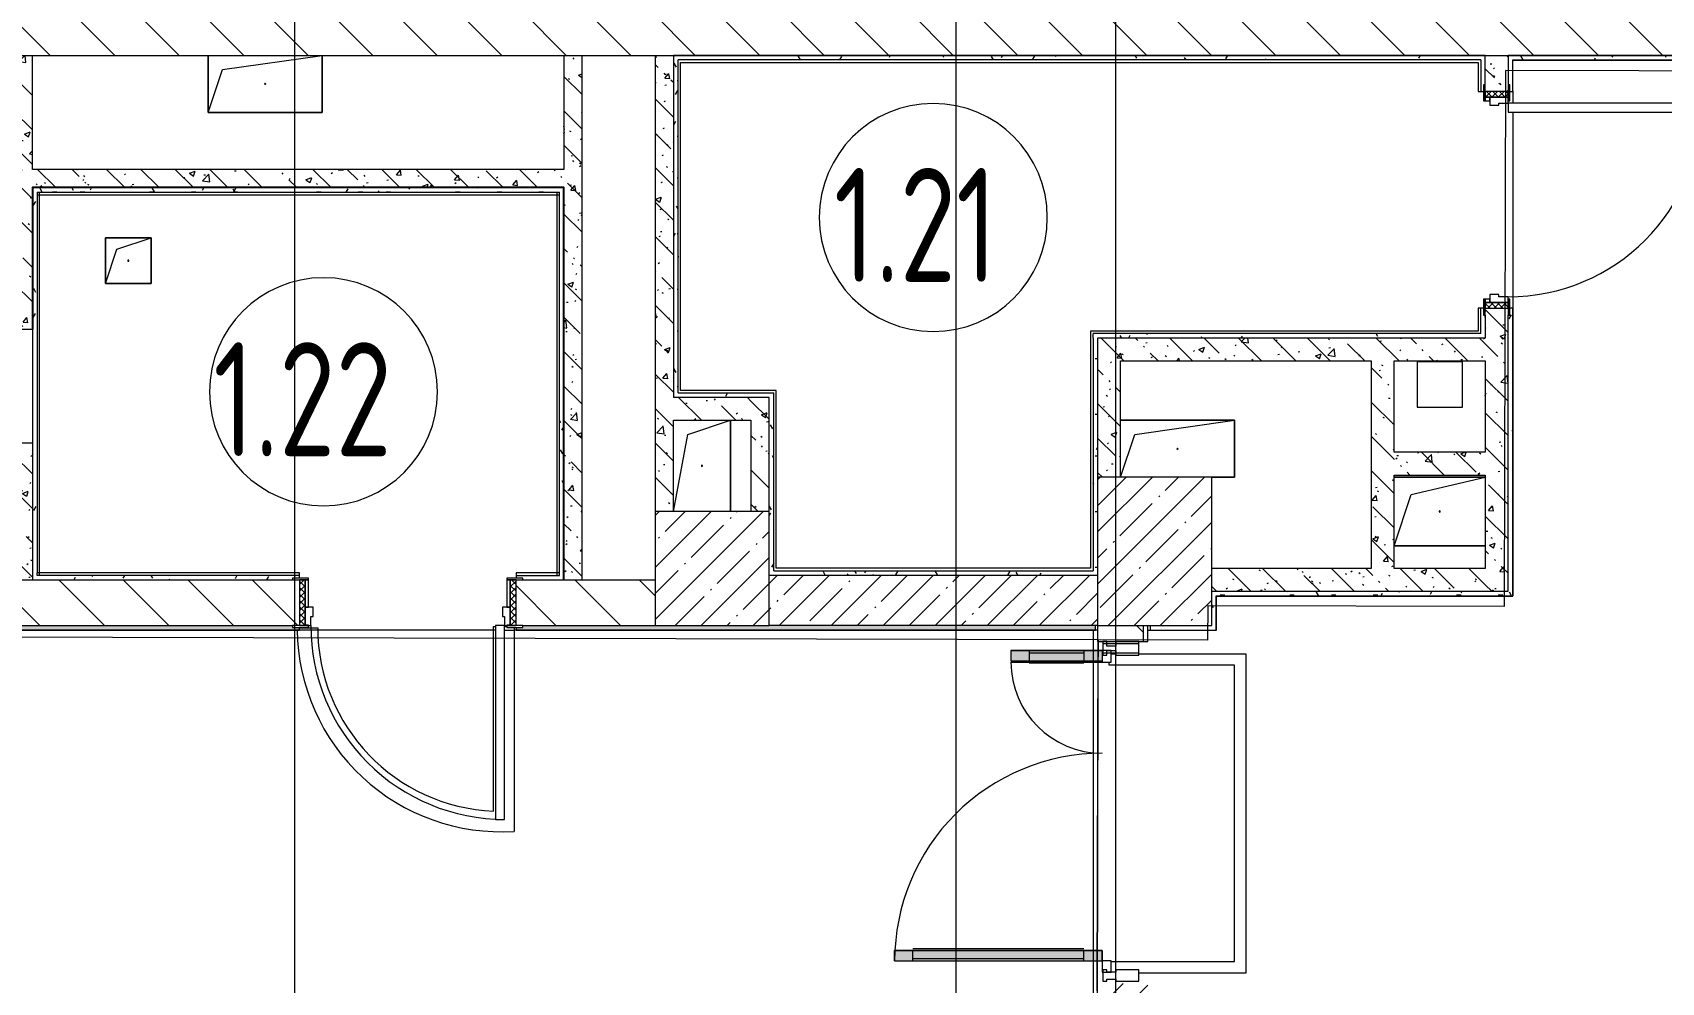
# Model space of a CAD drawing. Header units: millimetres. Extents: x -1113 to 415037, y -3642 to 354837.
# Drawn here: x 70875 to 78017, y 9199 to 13364 of the extents above; entities that cross this region are included whole.
import ezdxf

# ---------------------------------------------------------------- set-up
doc = ezdxf.new("R2010")
doc.units = ezdxf.units.MM
for name, color, linetype, lineweight in [('A-AREA-BNDY', 7, 'Continuous', 5), ('A-AREA-IDEN', 7, 'Continuous', 9), ('A-DETL-GENF', 7, 'Continuous', 9), ('A-DOOR-2', 7, 'Continuous', 5), ('A-DOOR-FRAM-2', 7, 'Continuous', 5), ('A-FLOR', 7, 'Continuous', 9), ('A-GENM', 7, 'Continuous', 9), ('A-GLAZ-CWMG', 7, 'Continuous', 9), ('A-GLAZ-CWMG-1', 7, 'Continuous', 20), ('A-WALL', 7, 'Continuous', 5), ('I-WALL', 7, 'Continuous', 5), ('S-COLS', 7, 'Continuous', 9), ('S-COLS-1', 7, 'Continuous', 5), ('Оси', 7, 'Continuous', 9)]:
    doc.layers.add(name, color=color, linetype=linetype, lineweight=lineweight)
for name, color, linetype, lineweight, true_color in [('A-DOOR-1', 7, 'Continuous', 5, 0xc0c0c0), ('A-DOOR-FRAM-1', 7, 'Continuous', 5, 0xc0c0c0), ('A-WALL-1', 9, 'Continuous', 5, 0x808080), ('A-WALL-FNSH-1', 9, 'Continuous', 5, 0x808080)]:
    doc.layers.add(name, color=color, linetype=linetype, lineweight=lineweight, true_color=true_color)
doc.layers.add('A-FLOR-PATT-1', color=7, linetype='Continuous', lineweight=9, true_color=0xeef6ff, transparency=0.5)
doc.styles.add('СПДС', font='ГОСТ тип А.ttf', dxfattribs={"width": 0.9})
pattern_1 = [(135, (64.7, -136.06), (-150.8683, -150.8683), [213.36, -35.56, 7.112, -35.56]), (135, (64.7, 14.71), (-150.8683, -150.8683), []), (50, (64.7, -136.06), (255.05767, -22.3145), [26.67, -293.37]), (355, (64.7, -136.06), (-49.3404, 267.4791), [21.336, -234.696]), (100.451, (85.96, -137.92), (205.7195, 245.16356), [22.666, -249.326]), (46.184, (64.7, -64.94), (379.511, -58.86), [40.005, -440.055]), (96.636, (96.33, -69.85), (332.3634, 346.3991), [33.999, -373.989]), (351.184, (64.7, -64.94), (332.3669, 346.3953), [32.004, -352.044]), (21, (100.26, -82.72), (212.26017, -143.1711), [26.67, -293.37]), (326, (100.26, -82.72), (86.5224, 257.8632), [21.336, -234.696]), (71.451, (117.95, -94.65), (298.78395, 114.6901), [22.666, -249.326]), (37.5, (64.7, -136.06), (4.32385, 118.37751), [6.706, -225.146, 6.706, -231.546, -235.585]), (37.5, (64.7, -136.06), (4.32385, 118.37751), [-470.103, 6.706, -228.879]), (7.5, (64.7, -136.06), (93.54758, 140.2533), [6.706, -129.134, 6.706, -219.812, -89.789]), (7.5, (64.7, -136.06), (93.54758, 140.2533), [-362.356, 6.706, -83.083]), (327.5, (-14.6, -136.06), (189.82734, -8.02019), [6.706, -82.194, 6.706, -270.662, -368.046]), (327.5, (-14.6, -136.06), (189.82734, -8.02019), [-366.268, 6.706, -361.34]), (317.5, (-50.16, -136.06), (207.38114, 35.59764), [6.706, -108.864, 6.706, -177.495, -261.366]), (317.5, (-50.16, -136.06), (207.38114, 35.59764), [-299.771, 6.706, -254.66])]
pattern_2 = [(45, (64.7, -136.06), (-114.04925, 114.04925), []), (45, (178.75, -136.06), (-114.04925, 114.04925), [201.612, -40.322, 6.706, -33.617])]
pattern_3 = [(135, (64.7, -136.06), (-141.42136, -141.42136), [])]
pattern_4 = [(0, (64.7, -136.06), (243.84, 60.96), [20.117, -162.763, 20.117, -162.763, -975.36]), (0, (64.7, -136.06), (243.84, 60.96), [-365.76, 20.117, -345.643, 20.117, -162.763, -426.72]), (0, (64.7, -136.06), (243.84, 60.96), [-914.4, 20.117, -101.803, 20.117, -284.683]), (120, (156.14, -105.58), (-174.71291, 180.691634), [20.117, -162.763, 20.117, -162.763, -975.36]), (120, (156.14, -105.58), (-174.71291, 180.691634), [-365.76, 20.117, -345.643, 20.117, -162.763, -426.72]), (120, (156.14, -105.58), (-174.71291, 180.691634), [-914.4, 20.117, -101.803, 20.117, -284.683]), (240, (186.62, 16.34), (-69.12709, -241.651634), [20.117, -162.763, 20.117, -162.763, -975.36]), (240, (186.62, 16.34), (-69.12709, -241.651634), [-365.76, 20.117, -345.643, 20.117, -162.763, -426.72]), (240, (186.62, 16.34), (-69.12709, -241.651634), [-914.4, 20.117, -101.803, 20.117, -284.683])]

# ---------------------------------------------------------------- blocks, each defined once
blk = doc.blocks.new('BSC_Колонна _Прямоугольная - 650х500-23287315-Объем проектирования 1 этажа')
at = {"layer": 'S-COLS-1'}
h = blk.add_hatch(dxfattribs=at)
h.set_pattern_fill('FP_82', color=256, style=0, pattern_type=2)
h.set_pattern_definition([(135, (11225, -75730), (-114.04925, -114.04925), []), (135, (11225, -75615.95), (-114.04925, -114.04925), [201.612, -40.322, 6.706, -33.617])])
h.paths.add_polyline_path([(325, 0.3), (325, 250), (-325, 250), (-325, -250), (325, -250), (325, -9.5)])
for p, q in [((325, 250), (-325, 250)), ((-325, 250), (-325, -250)), ((325, -250), (325, 250)), ((-325, -250), (325, -250))]:
    blk.add_line(p, q, dxfattribs=at)
blk = doc.blocks.new('BSC_Колонна _Прямоугольная - 500х500-V56-Объем проектирования 1 этажа')
at = {"layer": 'S-COLS-1'}
h = blk.add_hatch(dxfattribs=at)
h.set_pattern_fill('FP_83', color=256, style=0, pattern_type=2)
h.set_pattern_definition([(45, (-73790, -11150), (-114.04925, 114.04925), []), (45, (-73675.95, -11150), (-114.04925, 114.04925), [201.613, -40.323, 6.706, -33.617])])
h.paths.add_polyline_path([(250, -250), (250, 250), (-250, 250), (-250, -250), (157.5, -250)])
for p, q in [((250, 250), (-250, 250)), ((-250, 250), (-250, -250)), ((250, -250), (250, 250)), ((-250, -250), (250, -250))]:
    blk.add_line(p, q, dxfattribs=at)
blk = doc.blocks.new('110_Дверь_СКБ_1Ст_Внутренняя1 - Д-7_п__950x2100h_Туалет EW30-32892359-Объем проектирования 1 этажа')
at = {"layer": 'A-DOOR-2'}
h = blk.add_hatch(dxfattribs=at)
h.set_pattern_fill('FP_48', color=256, style=0, pattern_type=2)
h.set_pattern_definition([(135, (1826.41, 114.685), (-14.14214, -14.14214), []), (225, (1826.41, 114.685), (14.14214, -14.14214), [])])
h.paths.add_polyline_path([(487.5, -31.4), (487.5, 50), (462.5, 50), (462.5, -50), (487.5, -50)])
at = {"layer": 'A-DOOR-FRAM-2'}
h = blk.add_hatch(dxfattribs=at)
h.set_pattern_fill('FP_49', color=256, style=0, pattern_type=2)
h.set_pattern_definition([(45, (-296.384, 114.685), (-14.1421, 14.1421), []), (135, (-296.384, 114.685), (-14.1421, -14.1421), [])])
h.paths.add_polyline_path([(-437.5, -50), (-437.5, 50), (-462.5, 50), (-462.5, -50), (-456.9, -50)])
at = {"layer": 'A-DOOR-1'}
for p, q in [((-412.5, 900), (-412.5, 50)), ((-372.5, 900), (-412.5, 900)), ((-372.5, 50), (-372.5, 900)), ((-412.5, 50), (-372.5, 50))]:
    blk.add_line(p, q, dxfattribs=at)
blk.add_arc((-412.5, 50), 850, 360, 90, dxfattribs=at)
at = {"layer": 'A-DOOR-FRAM-1'}
for p, q in [((-422.5, 58), (-492.5, 58)), ((-492.5, 58), (-492.5, 50)), ((-492.5, 50), (-422.5, 50)), ((-437.5, 50), (-462.5, 50)), ((-462.5, 50), (-462.5, -50)), ((-412.5, 50), (-437.5, 50)), ((-437.5, 50), (-437.5, -30)), ((-437.5, -50), (-437.5, 50)), ((-422.5, 50), (-437.5, 50)), ((-437.5, 50), (-437.5, 49)), ((-437.5, 49), (-422.5, 49)), ((-422.5, 50), (-422.5, 58)), ((-422.5, 49), (-422.5, 50)), ((-412.5, 10), (-412.5, 50)), ((-402.5, 10), (-412.5, 10)), ((-402.5, -30), (-402.5, 10)), ((437.5, 10), (427.5, 10)), ((427.5, 10), (427.5, -30)), ((437.5, 50), (437.5, 10)), ((462.5, 50), (437.5, 50)), ((517.5, 58), (447.5, 58)), ((447.5, 58), (447.5, 50)), ((462.5, 50), (447.5, 50)), ((447.5, 50), (447.5, 49)), ((447.5, 50), (517.5, 50)), ((447.5, 49), (462.5, 49)), ((462.5, -30), (462.5, 50)), ((487.5, 50), (462.5, 50)), ((462.5, 50), (462.5, -50)), ((462.5, 49), (462.5, 50)), ((487.5, -50), (487.5, 50)), ((517.5, 50), (517.5, 58)), ((-422.5, -50), (-492.5, -50)), ((-492.5, -50), (-492.5, -58)), ((-492.5, -58), (-422.5, -58)), ((-462.5, -50), (-437.5, -50)), ((-437.5, -30), (-402.5, -30)), ((-422.5, -30), (-437.5, -30)), ((-437.5, -30), (-437.5, -50)), ((-437.5, -50), (-422.5, -50)), ((-422.5, -50), (-422.5, -30)), ((-422.5, -58), (-422.5, -50)), ((427.5, -30), (462.5, -30)), ((462.5, -30), (447.5, -30)), ((447.5, -30), (447.5, -50)), ((447.5, -50), (462.5, -50)), ((517.5, -50), (447.5, -50)), ((447.5, -50), (447.5, -58)), ((447.5, -58), (517.5, -58)), ((462.5, -50), (462.5, -30)), ((462.5, -50), (487.5, -50)), ((517.5, -58), (517.5, -50))]:
    blk.add_line(p, q, dxfattribs=at)
blk = doc.blocks.new('Прямоугольный импост - Импост структурный с накладкой - 160мм Темный-32274804-Объем проектирования 1 этажа')
at = {"layer": 'A-GLAZ-CWMG-1'}
for p, q in [((-50, 40), (-50, 140)), ((-50, 140), (0, 140)), ((0, 140), (0, 40)), ((-40, 40), (-50, 40)), ((-50, -17), (-50, 0)), ((-50, 0), (-40, 0)), ((-40, 0), (-40, 40)), ((-10, 40), (-10, 0)), ((0, 40), (-10, 40)), ((-10, 0), (0, 0)), ((0, 0), (0, -17)), ((0, -17), (-50, -17))]:
    blk.add_line(p, q, dxfattribs=at)
blk = doc.blocks.new('Дверь_Витражная_остекление_ - ВВ-6 остекление-32274838-Объем проектирования 1 этажа')
at = {"layer": 'A-DETL-GENF'}
for p, q in [((-655, 930), (-610, 930)), ((-655, 930), (-655, 20)), ((-610, 930), (-655, 930)), ((-655, 930), (-655, 20)), ((-610, 930), (-610, 20)), ((-610, 20), (-610, 930)), ((-655, 850), (-610, 850)), ((-645, 850), (-645, 100)), ((-601, 850), (-601, 100)), ((705, 420), (660, 420)), ((660, 420), (660, 20)), ((705, 420), (660, 420)), ((660, 420), (660, 20)), ((705, 420), (705, 20)), ((705, 20), (705, 420)), ((651, 340), (651, 100)), ((705, 340), (660, 340)), ((695, 340), (695, 100)), ((-655, 100), (-610, 100)), ((705, 100), (660, 100)), ((-610, 20), (-655, 20)), ((-655, 20), (-610, 20))]:
    blk.add_line(p, q, dxfattribs=at)
at = {"layer": 'A-DOOR-1'}
for p, q in [((-655, 930), (-655, 20)), ((655, 420), (655, 20)), ((-655, 20), (-705, 20)), ((-705, 20), (-705, -20)), ((-655, -20), (-655, 20)), ((705, 20), (655, 20)), ((655, 20), (655, -20)), ((705, -20), (705, 20)), ((-705, -20), (-655, -20)), ((655, -20), (705, -20))]:
    blk.add_line(p, q, dxfattribs=at)
for centre, radius, start, end in [((-655, 20), 910, 360, 90), ((655, 20), 400, 90, 180)]:
    blk.add_arc(centre, radius, start, end, dxfattribs=at)
blk = doc.blocks.new('110_Дверь_СКБ_1Ст_Внутренняя1 - Д-17д _Д-9_ 950x2100h_ПУИ_ С_У персонала-24300662-Объем проектирования 1 этажа')
at = {"layer": 'A-DOOR-2'}
h = blk.add_hatch(dxfattribs=at)
h.set_pattern_fill('FP_33', color=256, style=0, pattern_type=2)
h.set_pattern_definition([(135, (1826.41, 164.685), (-14.14214, -14.14214), []), (225, (1826.41, 164.685), (14.14214, -14.14214), [])])
h.paths.add_polyline_path([(487.5, 100), (462.5, 99.8), (462.5, -100), (487.5, -100)])
at = {"layer": 'A-DOOR-FRAM-2'}
h = blk.add_hatch(dxfattribs=at)
h.set_pattern_fill('FP_34', color=256, style=0, pattern_type=2)
h.set_pattern_definition([(45, (-296.384, 164.685), (-14.1421, 14.1421), []), (135, (-296.384, 164.685), (-14.1421, -14.1421), [])])
h.paths.add_polyline_path([(-462.5, 100), (-462.5, -100), (-437.5, -100), (-437.6, 100), (-448.6, 100)])
at = {"layer": 'A-DOOR-1'}
for p, q in [((-412.5, 950), (-412.5, 100)), ((-372.5, 950), (-412.5, 950)), ((-372.5, 100), (-372.5, 950)), ((-412.5, 100), (-372.5, 100))]:
    blk.add_line(p, q, dxfattribs=at)
blk.add_arc((-412.5, 100), 850, 360, 90, dxfattribs=at)
at = {"layer": 'A-DOOR-FRAM-1'}
for p, q in [((-422.5, 108), (-492.5, 108)), ((-492.5, 108), (-492.5, 100)), ((-492.5, 100), (-422.5, 100)), ((-437.5, 100), (-462.5, 100)), ((-462.5, 100), (-462.5, -100)), ((-412.5, 100), (-437.5, 100)), ((-437.5, 100), (-437.5, 20)), ((-437.5, -100), (-437.5, 100)), ((-422.5, 100), (-437.5, 100)), ((-437.5, 100), (-437.5, 99)), ((-437.5, 99), (-422.5, 99)), ((-422.5, 100), (-422.5, 108)), ((-422.5, 99), (-422.5, 100)), ((-412.5, 60), (-412.5, 100)), ((437.5, 100), (437.5, 60)), ((462.5, 100), (437.5, 100)), ((517.5, 108), (447.5, 108)), ((447.5, 108), (447.5, 100)), ((462.5, 100), (447.5, 100)), ((447.5, 100), (447.5, 99)), ((447.5, 100), (517.5, 100)), ((447.5, 99), (462.5, 99)), ((462.5, 20), (462.5, 100)), ((487.5, 100), (462.5, 100)), ((462.5, 100), (462.5, -100)), ((462.5, 99), (462.5, 100)), ((487.5, -100), (487.5, 100)), ((517.5, 100), (517.5, 108)), ((-437.5, 20), (-402.5, 20)), ((-422.5, 20), (-437.5, 20)), ((-437.5, 20), (-437.5, -100)), ((-422.5, -100), (-422.5, 20)), ((-402.5, 60), (-412.5, 60)), ((-402.5, 20), (-402.5, 60)), ((437.5, 60), (427.5, 60)), ((427.5, 60), (427.5, 20)), ((427.5, 20), (462.5, 20)), ((462.5, 20), (447.5, 20)), ((447.5, 20), (447.5, -100)), ((462.5, -100), (462.5, 20)), ((-422.5, -100), (-492.5, -100)), ((-492.5, -100), (-492.5, -108)), ((-492.5, -108), (-422.5, -108)), ((-462.5, -100), (-437.5, -100)), ((-437.5, -100), (-422.5, -100)), ((-422.5, -108), (-422.5, -100)), ((447.5, -100), (462.5, -100)), ((517.5, -100), (447.5, -100)), ((447.5, -100), (447.5, -108)), ((447.5, -108), (517.5, -108)), ((462.5, -100), (487.5, -100)), ((517.5, -108), (517.5, -100))]:
    blk.add_line(p, q, dxfattribs=at)
blk = doc.blocks.new('GM_Отверстие прямоугольное _в плите_ - Отверстие-V120-Объем проектирования 1 этажа')
at = {"layer": 'A-GENM'}
for p, q in [((-250, -125), (-250, 125)), ((-250, 125), (-250, -125)), ((-187.5, 62.5), (250, 125)), ((250, 125), (250, -125)), ((250, -125), (250, 125)), ((-250, -125), (-187.5, 62.5)), ((250, -125), (-250, -125)), ((-250, -125), (250, -125))]:
    blk.add_line(p, q, dxfattribs=at)
for start, end in [(360, 180), (180, 360)]:
    blk.add_arc((0, 0), 2.5, start, end, dxfattribs=at)
blk = doc.blocks.new('GM_Отверстие прямоугольное _в плите_ - Отверстие-V116-Объем проектирования 1 этажа')
at = {"layer": 'A-GENM'}
for p, q in [((-100, -100), (-100, 100)), ((-100, 100), (100, 100)), ((100, 100), (-100, 100)), ((-100, 100), (-100, -100)), ((-50, 50), (100, 100)), ((100, 100), (100, -100)), ((100, -100), (100, 100)), ((-100, -100), (-50, 50)), ((100, -100), (-100, -100)), ((-100, -100), (100, -100))]:
    blk.add_line(p, q, dxfattribs=at)
for start, end in [(360, 180), (180, 360)]:
    blk.add_arc((0, 0), 2.5, start, end, dxfattribs=at)
blk = doc.blocks.new('GM_Отверстие прямоугольное _в плите_ - Отверстие-23875750-Объем проектирования 1 этажа')
at = {"layer": 'A-GENM'}
for p, q in [((-62.5, 137.5), (125, 200)), ((125, 200), (125, -200)), ((125, -200), (125, 200)), ((-125, -200), (-62.5, 137.5))]:
    blk.add_line(p, q, dxfattribs=at)
for start, end in [(360, 180), (180, 360)]:
    blk.add_arc((0, 0), 2.5, start, end, dxfattribs=at)
blk = doc.blocks.new('GM_Отверстие прямоугольное _в плите_ - Отверстие-V122-Объем проектирования 1 этажа')
at = {"layer": 'A-GENM'}
for p, q in [((-250, 125), (250, 125)), ((250, 125), (-250, 125)), ((-187.5, 62.5), (250, 125)), ((250, 125), (250, -125)), ((250, -125), (250, 125)), ((-250, -125), (-187.5, 62.5)), ((250, -125), (150, -125)), ((150, -125), (250, -125))]:
    blk.add_line(p, q, dxfattribs=at)
for start, end in [(360, 180), (180, 360)]:
    blk.add_arc((0, 0), 2.5, start, end, dxfattribs=at)
blk = doc.blocks.new('GM_Отверстие прямоугольное _в плите_ - Отверстие-21959489-Объем проектирования 1 этажа')
at = {"layer": 'A-GENM'}
for p, q in [((-200, 150), (200, 150)), ((200, 150), (-200, 150)), ((-125, 75), (200, 150)), ((-200, -150), (-125, 75)), ((200, -150), (-200, -150)), ((-200, -150), (200, -150))]:
    blk.add_line(p, q, dxfattribs=at)
for start, end in [(360, 180), (180, 360)]:
    blk.add_arc((0, 0), 2.5, start, end, dxfattribs=at)
blk = doc.blocks.new('Прямоугольный импост - Импост структурный с накладкой - 160мм Темный-32274805-Объем проектирования 1 этажа')
at = {"layer": 'A-GLAZ-CWMG-1'}
for p, q in [((-25, 40), (-25, 140)), ((-25, 140), (25, 140)), ((25, 140), (25, 40)), ((-15, 40), (-25, 40)), ((-25, -17), (-25, 0)), ((-25, 0), (-15, 0)), ((-15, 0), (-15, 40)), ((15, 40), (15, 0)), ((25, 40), (15, 40)), ((15, 0), (25, 0)), ((25, 0), (25, -17)), ((25, -17), (-25, -17))]:
    blk.add_line(p, q, dxfattribs=at)
blk = doc.blocks.new('Прямоугольный импост - Импост структурный с накладкой - 160мм Темный-32274806-Объем проектирования 1 этажа')
at = {"layer": 'A-GLAZ-CWMG-1'}
for p, q in [((0, 140), (-50, 140)), ((-50, 140), (-50, 40)), ((0, 40), (0, 140)), ((-50, 40), (-40, 40)), ((-40, 0), (-50, 0)), ((-50, 0), (-50, -17)), ((-40, 40), (-40, 0)), ((-10, 0), (-10, 40)), ((-10, 40), (0, 40)), ((0, 0), (-10, 0)), ((0, -17), (0, 0)), ((-50, -17), (0, -17))]:
    blk.add_line(p, q, dxfattribs=at)
blk = doc.blocks.new('Марка_Помещения - Номер-25198446-Объем проектирования 1 этажа')
at = {"layer": 'A-AREA-IDEN'}
for start, end in [(360, 180), (180, 360)]:
    blk.add_arc((0, 0), 2.5, start, end, dxfattribs=at)

msp = doc.modelspace()

# ---------------------------------------------------------------- hatches: boundary and pattern name
at = {"layer": 'A-FLOR-PATT-1'}
h = msp.add_hatch(color=256, dxfattribs=at)
h.paths.add_polyline_path([(75524.7, 9293.9), (75564.7, 9293.9), (75564.7, 9338.9), (75524.7, 9338.9)])
h.paths.add_polyline_path([(75544.7, 10608.9), (75564.7, 10608.9), (75564.7, 10653.9), (75524.7, 10653.9), (75524.7, 10608.9), (75534.7, 10608.9)])
h.paths.add_polyline_path([(82771.7, 11463.9), (82778.7, 11463.9), (82778.7, 11498.9), (82776, 11498.9), (82776, 11486.3), (82771.7, 11486.3)])
h.paths.add_polyline_path([(82778.7, 12878.9), (82778.7, 12913.9), (82771.7, 12913.9), (82771.7, 12886.3), (82776, 12886.3), (82776, 12878.9)])
h = msp.add_hatch(color=256, dxfattribs=at)
h.paths.add_polyline_path([(58284.7, 7783.9), (58284.7, 8671.9), (58244.7, 8671.9), (58244.7, 7783.9)])
h.paths.add_polyline_path([(59499.7, 7783.9), (59539.7, 7783.9), (59539.7, 8176.9), (59499.7, 8176.9), (59499.7, 7787.5)])
h.paths.add_polyline_path([(40739.7, 7783.9), (40739.7, 8124.6), (40729.7, 8122.5), (40729.7, 7783.9)])
h.paths.add_polyline_path([(39484.7, 7783.9), (39484.7, 8663.9), (39514.7, 8663.9), (39514.7, 8671.9), (39474.7, 8671.9), (39474.7, 7783.9)])
h.paths.add_polyline_path([(38584.7, 7883.9), (38601.7, 7883.9), (38601.7, 7928.9), (38584.7, 7928.9)])
h.paths.add_polyline_path([(40729.7, 8172.8), (40769.7, 8176.9), (40729.7, 8176.9)])
h.paths.add_polyline_path([(49599.7, 8173.6), (49639.7, 8176.9), (49599.7, 8176.9)])
h.paths.add_polyline_path([(48384.7, 8661.7), (48384.7, 8671.9), (48344.7, 8671.9), (48344.7, 8663.9)])
h.paths.add_polyline_path([(75031.2, 9293.9), (75524.7, 9293.9), (75524.7, 9338.9), (74654.7, 9338.9), (74654.7, 9293.9), (74665, 9293.9)])
h.paths.add_polyline_path([(38584.7, 9873.9), (38600.9, 9873.9), (38600.9, 9918.9), (38584.7, 9918.9)])
h.paths.add_polyline_path([(75380.8, 10608.9), (75524.7, 10608.9), (75524.7, 10653.9), (75164.7, 10653.9), (75164.7, 10608.9)])
at = {"layer": 'I-WALL'}
h = msp.add_hatch(dxfattribs=at)
h.set_pattern_fill('FP_23', color=256, style=0, pattern_type=2)
h.set_pattern_definition(pattern_3)
h.paths.add_polyline_path([(77344.5, 13263.9), (84764.7, 13263.9), (84764.7, 13463.9), (68714.7, 13463.9), (68714.7, 13263.9), (77286.3, 13263.9)])
h = msp.add_hatch(dxfattribs=at)
h.set_pattern_fill('FP_41', color=256, style=0, pattern_type=2)
h.set_pattern_definition(pattern_1)
h.paths.add_polyline_path([(70874.7, 10963.9), (70874.7, 11563.9), (70794.7, 11563.9), (70794.7, 10963.9)])
h.paths.add_polyline_path([(70794.7, 12063.9), (70874.7, 12063.9), (70874.7, 13263.9), (70794.7, 13263.9), (70794.7, 12576.4)])
h = msp.add_hatch(dxfattribs=at)
h.set_pattern_fill('FP_41', color=256, style=0, pattern_type=2)
h.set_pattern_definition(pattern_1)
h.paths.add_polyline_path([(73284.7, 10963.9), (73284.7, 13263.9), (73204.7, 13263.9), (73204.7, 10963.9)])
h = msp.add_hatch(dxfattribs=at)
h.set_pattern_fill('FP_41', color=256, style=0, pattern_type=2)
h.set_pattern_definition(pattern_1)
h.paths.add_polyline_path([(73639, 11263.9), (73684.7, 11263.9), (73684.7, 13263.9), (73604.7, 13263.9), (73604.7, 11263.9), (73634.7, 11263.9)])
h = msp.add_hatch(dxfattribs=at)
h.set_pattern_fill('FP_191', color=256, style=0, pattern_type=2)
h.set_pattern_definition(pattern_4)
h.paths.add_polyline_path([(73684.7, 11783.9), (73704.7, 11783.9), (73704.7, 13263.9), (73684.7, 13263.9), (73684.7, 11863.9)])
h = msp.add_hatch(dxfattribs=at)
h.set_pattern_fill('FP_191', color=256, style=0, pattern_type=2)
h.set_pattern_definition(pattern_4)
h.paths.add_polyline_path([(76075.2, 13243.9), (77244.5, 13243.9), (77244.5, 13263.9), (73704.7, 13262.5), (73704.9, 13243.9), (75524.7, 13243.9)])
h = msp.add_hatch(dxfattribs=at)
h.set_pattern_fill('FP_191', color=256, style=0, pattern_type=2)
h.set_pattern_definition(pattern_4)
h.paths.add_polyline_path([(77224.5, 12023.9), (77244.5, 12023.9), (77244.5, 12125.1), (77236.5, 12125.1), (77236.5, 12155.1), (77224.5, 12155.1), (77224.5, 12042.8)])
h.paths.add_polyline_path([(77224.5, 13105.1), (77236.5, 13106.4), (77236.5, 13135.1), (77244.5, 13135.1), (77244.5, 13243.9), (77224.5, 13243.9), (77224.5, 13106.4)])
h = msp.add_hatch(dxfattribs=at)
h.set_pattern_fill('FP_41', color=256, style=0, pattern_type=2)
h.set_pattern_definition(pattern_1)
h.paths.add_polyline_path([(77244.5, 10913.9), (77344.5, 10913.9), (77344.5, 12155.1), (77244.5, 12155.1), (77244.5, 11013.9)])
h.paths.add_polyline_path([(77245.9, 13105.1), (77344.5, 13106.4), (77344.5, 13263.9), (77244.5, 13263.9), (77244.5, 13105.1)])
h = msp.add_hatch(dxfattribs=at)
h.set_pattern_fill('FP_191', color=256, style=0, pattern_type=2)
h.set_pattern_definition(pattern_4)
h.paths.add_polyline_path([(77347.3, 10913.9), (77364.5, 10914.3), (77364.5, 12155.1), (77352.5, 12155.1), (77352.5, 12125.1), (77344.5, 12125.1), (77344.5, 10913.9)])
h.paths.add_polyline_path([(77364.5, 13105.1), (77363.6, 13243.9), (77344.5, 13260.8), (77344.5, 13135.1), (77352.5, 13135.1), (77352.5, 13105.1)])
h.paths.add_polyline_path([(77364.5, 13243.9), (77364.5, 13263.9), (77344.5, 13263.9), (77347.8, 13260.7)])
h = msp.add_hatch(dxfattribs=at)
h.set_pattern_fill('FP_191', color=256, style=0, pattern_type=2)
h.set_pattern_definition(pattern_4)
h.paths.add_polyline_path([(81094.7, 13243.9), (82621.7, 13243.9), (82621.7, 13263.9), (77364.5, 13263.9), (77364.5, 13243.9), (80404.4, 13243.9)])
h = msp.add_hatch(dxfattribs=at)
h.set_pattern_fill('FP_41', color=256, style=0, pattern_type=2)
h.set_pattern_definition(pattern_1)
h.paths.add_polyline_path([(73204.7, 12683.9), (73204.7, 12763.9), (70874.7, 12763.9), (70874.7, 12683.9), (73187, 12683.9)])
h = msp.add_hatch(dxfattribs=at)
h.set_pattern_fill('FP_191', color=256, style=0, pattern_type=2)
h.set_pattern_definition(pattern_4)
h.paths.add_polyline_path([(70894.7, 10983.9), (70894.7, 12683.9), (70874.7, 12683.9), (70874.7, 10983.9)])
h = msp.add_hatch(dxfattribs=at)
h.set_pattern_fill('FP_191', color=256, style=0, pattern_type=2)
h.set_pattern_definition(pattern_4)
h.paths.add_polyline_path([(73184.8, 12663.9), (73204.7, 12663.9), (73204.7, 12683.9), (70894.7, 12683.9), (70894.8, 12663.9), (73184.7, 12663.9)])
h = msp.add_hatch(dxfattribs=at)
h.set_pattern_fill('FP_191', color=256, style=0, pattern_type=2)
h.set_pattern_definition(pattern_4)
h.paths.add_polyline_path([(73204.7, 10963.9), (73204.7, 12663.9), (73184.7, 12663.9), (73184.7, 10963.9)])
h = msp.add_hatch(dxfattribs=at)
h.set_pattern_fill('FP_191', color=256, style=0, pattern_type=2)
h.set_pattern_definition(pattern_4)
h.paths.add_polyline_path([(77224.5, 12023.9), (77222.3, 12043.9), (75524.7, 12043.9), (75524.7, 12023.9), (77212.2, 12023.9)])
h = msp.add_hatch(dxfattribs=at)
h.set_pattern_fill('FP_191', color=256, style=0, pattern_type=2)
h.set_pattern_definition(pattern_4)
h.paths.add_polyline_path([(75544.7, 11003.9), (75544.7, 12023.9), (75524.7, 12023.7), (75524.7, 11003.9)])
h = msp.add_hatch(dxfattribs=at)
h.set_pattern_fill('FP_41', color=256, style=0, pattern_type=2)
h.set_pattern_definition(pattern_1)
h.paths.add_polyline_path([(75544.7, 11923.9), (77244.5, 11923.9), (77244.5, 12023.9), (75544.7, 12023.9)])
h = msp.add_hatch(dxfattribs=at)
h.set_pattern_fill('FP_41', color=256, style=0, pattern_type=2)
h.set_pattern_definition(pattern_1)
h.paths.add_polyline_path([(75644.7, 11413.9), (75644.7, 11923.9), (75544.7, 11923.9), (75544.7, 11413.9)])
h = msp.add_hatch(dxfattribs=at)
h.set_pattern_fill('FP_41', color=256, style=0, pattern_type=2)
h.set_pattern_definition(pattern_1)
h.paths.add_polyline_path([(76844.5, 11013.9), (76844.5, 11923.9), (76744.5, 11923.9), (76745.4, 11013.9), (76790.6, 11013.9)])
h = msp.add_hatch(dxfattribs=at)
h.set_pattern_fill('FP_191', color=256, style=0, pattern_type=2)
h.set_pattern_definition(pattern_4)
h.paths.add_polyline_path([(74104.7, 11763.9), (74104.7, 11783.9), (73684.7, 11783.9), (73684.7, 11763.9), (74024.7, 11763.9)])
h = msp.add_hatch(dxfattribs=at)
h.set_pattern_fill('FP_41', color=256, style=0, pattern_type=2)
h.set_pattern_definition(pattern_1)
h.paths.add_polyline_path([(73704.7, 11663.9), (74024.7, 11663.9), (74024.7, 11763.9), (73684.7, 11763.9), (73684.7, 11663.9)])
h = msp.add_hatch(dxfattribs=at)
h.set_pattern_fill('FP_41', color=256, style=0, pattern_type=2)
h.set_pattern_definition(pattern_1)
h.paths.add_polyline_path([(74104.7, 11263.9), (74104.7, 11763.9), (74024.7, 11763.9), (74024.7, 11263.9)])
h = msp.add_hatch(dxfattribs=at)
h.set_pattern_fill('FP_191', color=256, style=0, pattern_type=2)
h.set_pattern_definition(pattern_4)
h.paths.add_polyline_path([(74104.7, 11003.9), (74124.7, 11004.1), (74124.7, 11783.9), (74104.7, 11783.9), (74104.7, 11004.4)])
h = msp.add_hatch(dxfattribs=at)
h.set_pattern_fill('FP_41', color=256, style=0, pattern_type=2)
h.set_pattern_definition(pattern_1)
h.paths.add_polyline_path([(77145.2, 11423.9), (77244.5, 11423.9), (77244.5, 11523.9), (76844.5, 11523.9), (76844.5, 11423.9), (77106.8, 11423.9)])
h = msp.add_hatch(dxfattribs=at)
h.set_pattern_fill('FP_191', color=256, style=0, pattern_type=2)
h.set_pattern_definition(pattern_4)
h.paths.add_polyline_path([(75544.7, 10983.9), (75544.7, 11003.9), (74104.7, 11003.9), (74104.7, 10983.9), (75524.7, 10983.9)])
h = msp.add_hatch(dxfattribs=at)
h.set_pattern_fill('FP_41', color=256, style=0, pattern_type=2)
h.set_pattern_definition(pattern_1)
h.paths.add_polyline_path([(77244.5, 10913.9), (77244.5, 11013.9), (76044.7, 11013.9), (76044.7, 10913.9), (77145.2, 10913.9)])
h = msp.add_hatch(dxfattribs=at)
h.set_pattern_fill('FP_23', color=256, style=0, pattern_type=2)
h.set_pattern_definition(pattern_3)
h.paths.add_polyline_path([(73024.5, 10763.9), (73604.7, 10763.9), (73604.7, 10963.9), (72994.5, 10963.9), (72994.5, 10763.9)])
h.paths.add_polyline_path([(69683.5, 10763.9), (72044.5, 10763.9), (72044.5, 10963.9), (69683.5, 10963.9)])
h.paths.add_polyline_path([(66824.7, 10763.9), (68733.5, 10763.9), (68733.5, 10963.9), (66824.7, 10963.9)])
h.paths.add_polyline_path([(65759.9, 10763.9), (66624.7, 10763.9), (66624.7, 10963.9), (62224.7, 10963.9), (62224.7, 10763.9), (63696.9, 10763.9)])
h = msp.add_hatch(dxfattribs=at)
h.set_pattern_fill('FP_191', color=256, style=0, pattern_type=2)
h.set_pattern_definition(pattern_4)
h.paths.add_polyline_path([(73184.7, 10963.9), (73184.6, 10983.9), (72994.5, 10983.9), (72994.5, 10971.9), (73024.5, 10971.9), (73024.5, 10963.9), (73184.3, 10963.9)])
h.paths.add_polyline_path([(70894.7, 10963.9), (72014.5, 10964.5), (72014.5, 10971.9), (72044.5, 10971.9), (72044.5, 10983.9), (70874.7, 10983.7), (70874.7, 10963.9)])
h = msp.add_hatch(dxfattribs=at)
h.set_pattern_fill('FP_1', color=256, style=0, pattern_type=2)
h.set_pattern_definition(pattern_2)
h.paths.add_polyline_path([(75544.7, 10763.9), (75544.7, 10983.9), (74104.7, 10983.9), (74104.7, 10763.9), (75524.7, 10763.9)])
h = msp.add_hatch(dxfattribs=at)
h.set_pattern_fill('FP_191', color=256, style=0, pattern_type=2)
h.set_pattern_definition(pattern_4)
h.paths.add_polyline_path([(76938.5, 10893.9), (77364.5, 10893.9), (77364.5, 10913.9), (76044.7, 10913.9), (76044.7, 10893.9), (76871.9, 10893.9)])
h = msp.add_hatch(dxfattribs=at)
h.set_pattern_fill('FP_191', color=256, style=0, pattern_type=2)
h.set_pattern_definition(pattern_4)
h.paths.add_polyline_path([(76064.7, 10763.9), (76064.7, 10892.9), (76044.7, 10893.4), (76044.7, 10763.9)])
h = msp.add_hatch(dxfattribs=at)
h.set_pattern_fill('FP_191', color=256, style=0, pattern_type=2)
h.set_pattern_definition(pattern_4)
h.paths.add_polyline_path([(75043.7, 10743.9), (75534.7, 10743.9), (75534.7, 10763.9), (73024.5, 10763.7), (73024.5, 10755.9), (72994.5, 10755.9), (72994.5, 10743.9), (74124.7, 10743.9)])
h.paths.add_polyline_path([(62024.7, 10743.9), (62024.7, 10763.9), (62004.7, 10763.9), (62004.7, 10743.9)])
h.paths.add_polyline_path([(62224.7, 10743.9), (68733.5, 10743.9), (68733.5, 10755.9), (68703.5, 10755.9), (68703.5, 10763.9), (62224.7, 10763.9)])
h.paths.add_polyline_path([(72044.5, 10743.9), (72044.5, 10755.9), (72014.5, 10755.9), (72014.5, 10763.9), (69713.5, 10763.9), (69713.5, 10755.9), (69683.5, 10755.9), (69683.5, 10743.9), (72014.5, 10743.9)])
h = msp.add_hatch(dxfattribs=at)
h.set_pattern_fill('FP_1', color=256, style=0, pattern_type=2)
h.set_pattern_definition(pattern_2)
h.paths.add_polyline_path([(75764.7, 7763.9), (75764.7, 9193.9), (75544.7, 9193.9), (75544.7, 7763.9)])
h.paths.add_polyline_path([(75744.7, 10693.9), (75764.7, 10693.9), (75764.7, 10763.9), (75744.7, 10763.9), (75744.7, 10721.5)])
h = msp.add_hatch(dxfattribs=at)
h.set_pattern_fill('FP_23', color=256, style=0, pattern_type=2)
h.set_pattern_definition(pattern_3)
h.paths.add_polyline_path([(75559.5, 10693.9), (75744.7, 10693.9), (75744.7, 10763.9), (75544.7, 10763.9), (75544.7, 10693.9)])

# ---------------------------------------------------------------- linework, layer by layer
msp.add_lwpolyline([(73204.7, 10963.9), (73204.7, 12683.9), (70874.7, 12683.9), (70874.7, 12063.9)])
at = {"layer": 'A-AREA-BNDY', "flags": 128}
msp.add_lwpolyline([(82584.9, 11376.6), (82589.2, 13184.6), (77333, 13197), (77327.5, 10847), (76027.2, 10850), (76026.8, 10700), (75546.3, 10701.2), (75545.9, 10548.7), (75542.4, 9042.2), (75742.9, 9041.7), (75742.9, 9042.7), (80651.4, 9031.2), (80655.3, 10689.2), (80355.3, 10689.9), (80356.9, 11381.9)], close=True, dxfattribs=at)
msp.add_lwpolyline([(75542.7, 9162.2), (75546.3, 10701.2), (61965.3, 10733), (61966.4, 11203), (61408.4, 11204.4), (61407.3, 10734.4), (51715.4, 10757.1), (51717.3, 11578.1), (48808.8, 11584.9), (48788.3, 11585), (48788.3, 11564), (48188.3, 11565.4), (48188.3, 11586.4), (48014.8, 11586.8), (45959.3, 11591.6)], dxfattribs=at)
at = {"layer": 'A-FLOR'}
for p, q in [((77364.5, 13243.9), (82621.7, 13243.9)), ((77364.5, 13106.4), (77364.5, 13242.9)), ((77364.5, 13105.1), (77364.5, 13055.1)), ((77364.5, 13015.1), (77364.5, 10893.9)), ((77364.5, 12155.1), (77352.5, 12155.1)), ((77145.2, 11920.9), (76945.2, 11920.9)), ((76945.2, 11920.9), (76945.2, 11720.9)), ((77145.2, 11720.9), (77145.2, 11920.9)), ((76945.2, 11720.9), (77145.2, 11720.9)), ((72044.5, 10971.9), (72044.5, 10983.9)), ((76064.7, 10893.9), (77364.5, 10893.9)), ((76064.7, 10743.9), (76064.7, 10892.9)), ((72904.5, 10743.9), (69683.5, 10743.9)), ((72044.5, 10743.9), (72044.5, 10754.5)), ((72044.5, 10754.5), (72125, 10754.5)), ((72896, 9950.2), (72896, 10759.5)), ((72896, 10759.5), (72904.5, 10759.5)), ((72944.5, 10759.5), (72954.5, 10759.5)), ((72944.5, 10743.9), (72984.3, 10743.9)), ((72986, 10755.9), (72986, 9861.2)), ((75524.7, 10743.9), (72986, 10743.9)), ((72994.5, 10755.9), (72994.5, 10743.9)), ((75524.7, 10743.9), (75524.7, 7783.9)), ((75544.7, 10743.9), (75524.7, 10743.9)), ((75764.7, 10743.9), (76064.7, 10743.9)), ((75594.8, 10590.2), (75594.8, 10603.9)), ((76144.8, 10590.2), (75594.8, 10590.2)), ((75604.7, 10640.2), (75624.7, 10640.2)), ((75724.7, 10640.2), (76194.8, 10640.2)), ((76144.8, 9290.2), (76144.8, 10590.2)), ((76194.8, 10640.2), (76194.8, 9240.2)), ((75604.7, 9290.2), (76144.8, 9290.2)), ((76194.8, 9240.2), (75724.7, 9240.2))]:
    msp.add_line(p, q, dxfattribs=at)
for centre, radius, start, end in [((72930, 10754.5), 895, 180.67679, 273.58586), ((72930, 10754.5), 895, 180.67679, 273.58586), ((72930.1, 10754.5), 805, 180, 267.57693), ((72930.1, 10754.5), 805, 180, 267.57693)]:
    msp.add_arc(centre, radius, start, end, dxfattribs=at)
at = {"layer": 'A-WALL'}
for p, q in [((73704.7, 11783.9), (73704.7, 13243.9)), ((77224.5, 13243.9), (73704.7, 13243.9)), ((77224.5, 13243.9), (77224.5, 13105.1)), ((77364.5, 13242.9), (77364.5, 13243.9)), ((77364.5, 13106.4), (77364.5, 13105.1)), ((70894.7, 12663.9), (73184.7, 12663.9)), ((73184.7, 10983.9), (73184.7, 12663.9)), ((77224.5, 12043.9), (77224.5, 12155.1)), ((70794.7, 12063.9), (70874.7, 12063.9)), ((77224.5, 12043.9), (75524.7, 12043.9)), ((75524.7, 12023.9), (75524.7, 11003.9)), ((73704.7, 11783.9), (74104.7, 11783.9)), ((74124.7, 11003.9), (74124.7, 11783.9)), ((70874.7, 11563.9), (70794.7, 11563.9)), ((74124.7, 11003.9), (75524.7, 11003.9)), ((70894.7, 10983.9), (70894.7, 10994.9)), ((72044.5, 10983.9), (70894.7, 10983.9)), ((73173.7, 10983.9), (73184.7, 10983.9)), ((76064.7, 10892.9), (76064.7, 10893.9)), ((75744.7, 10763.9), (75744.7, 10693.9))]:
    msp.add_line(p, q, dxfattribs=at)
at = {"layer": 'A-WALL-1'}
for p, q in [((68704.7, 13263.9), (73684.7, 13263.9)), ((70874.7, 12763.9), (70874.7, 13263.9)), ((73204.7, 13263.9), (73204.7, 12763.9)), ((73284.7, 10963.9), (73284.7, 13263.9)), ((73604.7, 13263.9), (73604.7, 11263.9)), ((73684.7, 13263.9), (85174.7, 13263.9)), ((73684.7, 13263.9), (73684.7, 11763.9)), ((77244.5, 13263.9), (73684.7, 13263.9)), ((77244.5, 13135.1), (77244.5, 13263.9)), ((77344.5, 13263.9), (77344.5, 13135.1)), ((82621.7, 13263.9), (77344.5, 13263.9)), ((77224.5, 13105.1), (77236.5, 13105.1)), ((77352.5, 13105.1), (77364.5, 13105.1)), ((73204.7, 12763.9), (70874.7, 12763.9)), ((70874.7, 12683.9), (73204.7, 12683.9)), ((70874.7, 12683.9), (70874.7, 10963.9)), ((70894.7, 12663.9), (70894.7, 12663.9)), ((73204.7, 12683.9), (73204.7, 10963.9)), ((77236.5, 12155.1), (77224.5, 12155.1)), ((77244.5, 12125.1), (77244.5, 12023.9)), ((77344.5, 10913.9), (77344.5, 12125.1)), ((77244.5, 12023.9), (75544.7, 12023.9)), ((75544.7, 12023.9), (75544.7, 11413.9)), ((75644.7, 11923.9), (76744.5, 11923.9)), ((75644.7, 11413.9), (75644.7, 11923.9)), ((76744.5, 11923.9), (76744.5, 11013.9)), ((76844.5, 11923.9), (77244.5, 11923.9)), ((76844.5, 11523.9), (76844.5, 11923.9)), ((77244.5, 11923.9), (77244.5, 11523.9)), ((74104.7, 11763.9), (73684.7, 11763.9)), ((74104.7, 11263.9), (74104.7, 11763.9)), ((73684.7, 11263.9), (73684.7, 11663.9)), ((73684.7, 11663.9), (74024.7, 11663.9)), ((74024.7, 11663.9), (74024.7, 11263.9)), ((77244.5, 11523.9), (76844.5, 11523.9)), ((76844.5, 11013.9), (76844.5, 11423.9)), ((76844.5, 11423.9), (77244.5, 11423.9)), ((77244.5, 11423.9), (77244.5, 11013.9)), ((76744.5, 11013.9), (76044.7, 11013.9)), ((77244.5, 11013.9), (76844.5, 11013.9)), ((69713.5, 10963.9), (72014.5, 10963.9)), ((72994.5, 10983.9), (72994.5, 10971.9)), ((73024.5, 10963.9), (73604.7, 10963.9)), ((75544.7, 10983.9), (74104.7, 10983.9)), ((76044.7, 10913.9), (77344.5, 10913.9)), ((69713.5, 10763.9), (72014.5, 10763.9)), ((72044.5, 10754.5), (72044.5, 10755.9)), ((73024.5, 10763.9), (73604.7, 10763.9)), ((75544.7, 10763.9), (74104.7, 10763.9)), ((75524.7, 10743.9), (75534.7, 10743.9)), ((75534.7, 10743.9), (75534.7, 10763.9)), ((75544.7, 10763.9), (75544.7, 10693.9)), ((75764.7, 10693.9), (75764.7, 10763.9)), ((75774.7, 10763.9), (75774.7, 10743.9)), ((75544.7, 10693.9), (75764.7, 10693.9))]:
    msp.add_line(p, q, dxfattribs=at)
at = {"layer": 'A-WALL-FNSH-1'}
for p, q in [((73715.7, 13232.9), (77213.5, 13232.9)), ((73715.7, 11794.9), (73715.7, 13232.9)), ((77213.5, 13232.9), (77213.5, 13105.1)), ((77365.5, 13242.9), (82621.7, 13242.9)), ((77365.5, 13105.1), (77365.5, 13242.9)), ((77213.5, 13105.1), (77224.5, 13105.1)), ((77364.5, 13105.1), (77365.5, 13105.1)), ((70894.7, 12663.9), (70894.7, 10994.9)), ((70894.7, 12652.9), (73184.7, 12652.9)), ((70905.7, 10983.9), (70905.7, 12663.9)), ((73173.7, 12663.9), (73173.7, 10983.9)), ((77224.5, 12155.1), (77213.5, 12155.1)), ((77213.5, 12155.1), (77213.5, 12054.9)), ((77365.5, 12155.1), (77364.5, 12155.1)), ((77365.5, 10892.9), (77365.5, 12155.1)), ((75513.7, 12054.9), (75513.7, 11014.9)), ((77213.5, 12054.9), (75513.7, 12054.9)), ((75524.7, 12023.9), (75524.7, 12043.9)), ((74135.7, 11794.9), (73715.7, 11794.9)), ((74135.7, 11014.9), (74135.7, 11794.9)), ((74104.7, 11783.9), (74124.7, 11783.9)), ((75513.7, 11014.9), (74135.7, 11014.9)), ((72044.5, 10994.9), (70894.7, 10994.9)), ((72044.5, 10983.9), (72044.5, 10994.9)), ((73184.7, 10994.9), (72994.5, 10994.9)), ((72994.5, 10994.9), (72994.5, 10983.9)), ((72994.5, 10983.9), (73173.7, 10983.9)), ((76065.7, 10892.9), (77365.5, 10892.9)), ((76065.7, 10742.9), (76065.7, 10892.9)), ((69683.5, 10742.9), (72044.5, 10742.9)), ((72044.5, 10742.9), (72044.5, 10743.9)), ((72994.5, 10743.9), (72994.5, 10742.9)), ((72994.5, 10742.9), (75524.2, 10742.9)), ((75524.2, 10742.9), (75524.2, 10743.9)), ((75774.7, 10743.9), (75774.7, 10742.9)), ((75774.7, 10742.9), (76065.7, 10742.9))]:
    msp.add_line(p, q, dxfattribs=at)
at = {"layer": 'Оси'}
for points in [[(75624.7, -2042.3), (75624.7, 2957.7), (75624.7, 22442), (75624.7, 27442)], [(72024.7, -2042.3), (72024.7, 2957.7), (72024.7, 22262), (72024.7, 27262)], [(74924.7, -2042.3), (74924.7, 2957.7), (74924.7, 22262), (74924.7, 27262)]]:
    msp.add_lwpolyline(points, dxfattribs=at)

# ---------------------------------------------------------------- block references
at = {"layer": 'A-AREA-IDEN', "xscale": 199.9999999999999, "yscale": 199.9999999999999, "zscale": 199.9999999999999}
for p in [(74824.1, 12553.2), (72150.4, 11788.9)]:
    msp.add_blockref('Марка_Помещения - Номер-25198446-Объем проектирования 1 этажа', p, dxfattribs=at)
at = {"layer": 'A-DOOR-1'}
for name, p, rotation in [('110_Дверь_СКБ_1Ст_Внутренняя1 - Д-7_п__950x2100h_Туалет EW30-32892359-Объем проектирования 1 этажа', (77294.5, 12642.6), 270), ('110_Дверь_СКБ_1Ст_Внутренняя1 - Д-17д _Д-9_ 950x2100h_ПУИ_ С_У персонала-24300662-Объем проектирования 1 этажа', (72532, 10863.9), 180), ('Дверь_Витражная_остекление_ - ВВ-6 остекление-32274838-Объем проектирования 1 этажа', (75584.7, 9948.9), 89.99999999999959)]:
    msp.add_blockref(name, p, dxfattribs=dict(at, rotation=rotation))
at = {"layer": 'A-GENM'}
for name, p in [('GM_Отверстие прямоугольное _в плите_ - Отверстие-V120-Объем проектирования 1 этажа', (71894.7, 13138.9)), ('GM_Отверстие прямоугольное _в плите_ - Отверстие-V116-Объем проектирования 1 этажа', (71294.7, 12363.9)), ('GM_Отверстие прямоугольное _в плите_ - Отверстие-23875750-Объем проектирования 1 этажа', (73809.7, 11463.9)), ('GM_Отверстие прямоугольное _в плите_ - Отверстие-V122-Объем проектирования 1 этажа', (75894.7, 11538.9)), ('GM_Отверстие прямоугольное _в плите_ - Отверстие-21959489-Объем проектирования 1 этажа', (77044.5, 11263.9))]:
    msp.add_blockref(name, p, dxfattribs=at)
at = {"layer": 'A-GLAZ-CWMG', "extrusion": (0, 0, -1), "rotation": 90.00000000000041}
for name, p in [('Прямоугольный импост - Импост структурный с накладкой - 160мм Темный-32274805-Объем проектирования 1 этажа', (-75584.7, 10668.9)), ('Прямоугольный импост - Импост структурный с накладкой - 160мм Темный-32274804-Объем проектирования 1 этажа', (-75584.7, 10683.9))]:
    msp.add_blockref(name, p, dxfattribs=at)
at = {"layer": 'A-GLAZ-CWMG', "rotation": 269.9999999999996}
msp.add_blockref('Прямоугольный импост - Импост структурный с накладкой - 160мм Темный-32274806-Объем проектирования 1 этажа', (75584.7, 9203.9), dxfattribs=at)
at = {"layer": 'S-COLS', "rotation": 270.0000000000007}
msp.add_blockref('BSC_Колонна _Прямоугольная - 650х500-23287315-Объем проектирования 1 этажа', (75794.7, 11088.9), dxfattribs=at)
at = {"layer": 'S-COLS'}
msp.add_blockref('BSC_Колонна _Прямоугольная - 500х500-V56-Объем проектирования 1 этажа', (73854.7, 11013.9), dxfattribs=at)

# ---------------------------------------------------------------- texts
at = {"layer": 'A-AREA-IDEN', "char_height": 500, "attachment_point": 1, "style": 'СПДС'}
for s, insert, width in [('1.21', (74388, 12770.3), 1096.708), ('1.22', (71666.7, 12006), 1212.151)]:
    msp.add_mtext(s, dxfattribs=dict(at, insert=insert, width=width))

doc.saveas('drawing.dxf')
